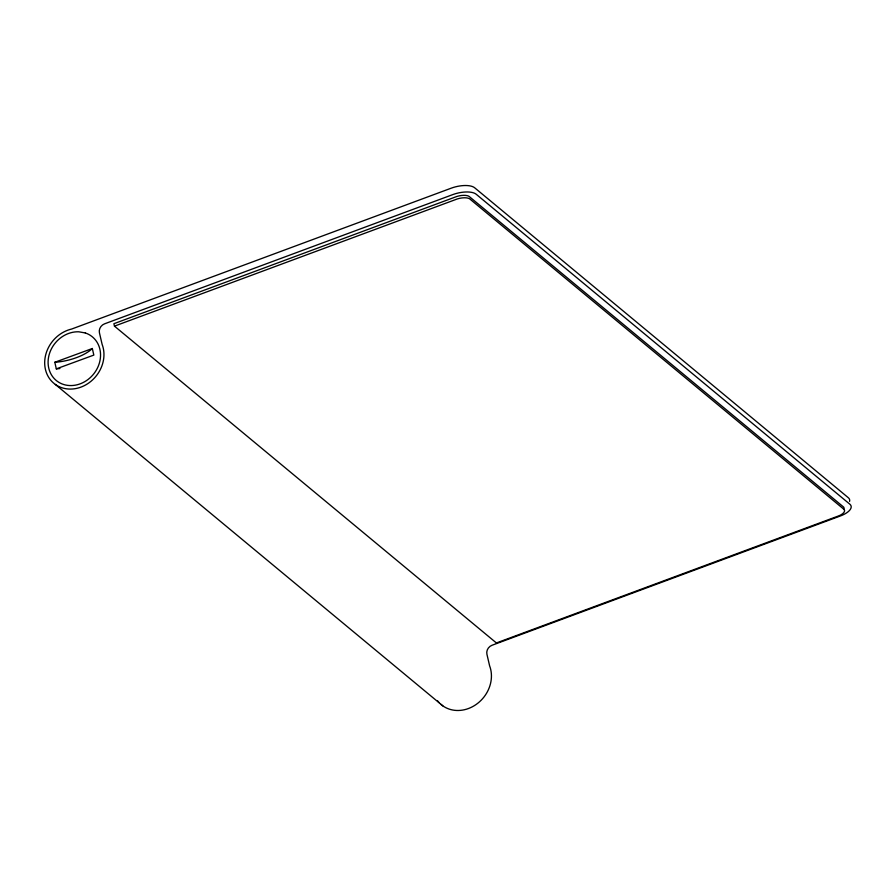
<?xml version="1.0" encoding="UTF-8"?>
<svg xmlns="http://www.w3.org/2000/svg" width="896" height="896" viewBox="0 0 896 896"><rect width="100%" height="100%" fill="white"/><g stroke="black" fill="none" stroke-linecap="round" stroke-linejoin="round"><path stroke-width="1.34" d="M114.464 326.133L457.408 198.912A10.965 4.491 -13.1 0 1 469.493 198.71L844.211 509.544A10.965 4.491 -13.1 0 1 839.272 515.67L496.406 642.958L114.464 326.133L113.904 323.702L456.837 196.47A10.965 4.491 -13.1 0 1 468.922 196.269L843.651 507.102A10.965 4.491 -13.1 0 1 843.674 509.477M54.813 362.275L92.322 348.51L93.834 355.085L56.314 368.861L54.813 362.275A33.13 13.541 -12.9 0 0 92.322 348.51M55.339 384.451L442.814 705.858M849.554 501.413A18.301 7.493 -13.1 0 0 848.31 497.717L474.667 187.779A18.301 7.493 -13.1 0 0 451.237 188.171L71.646 329.045A32.021 27.888 -50.3 0 0 45.147 368.043A32.021 27.888 -50.3 0 0 82.085 386.68A32.021 27.888 -50.3 0 0 102.144 344.445L99.434 332.808A7.314 6.373 -50.3 0 1 104.53 323.848L452.738 194.622A18.301 7.493 -13.1 0 1 476.168 194.23L849.811 504.168A18.301 7.493 -13.1 0 1 840.213 516.04L492.005 645.266A7.314 6.373 -50.3 0 0 486.92 654.226L489.619 665.851A32.021 27.888 -50.3 0 1 477.803 703.237A32.021 27.888 -50.3 0 1 440.91 704.357M439.141 702.666A32.021 27.888 -50.3 0 1 437.573 700.806M59.886 368.536A33.13 13.541 -12.9 0 1 56.314 368.861M85.333 332.965L78.792 331.8A28.325 24.674 -50.3 0 0 49.011 369.163A28.325 24.674 -50.3 0 0 91.235 376.701A28.325 24.674 -50.3 0 0 85.333 332.965"/></g></svg>
